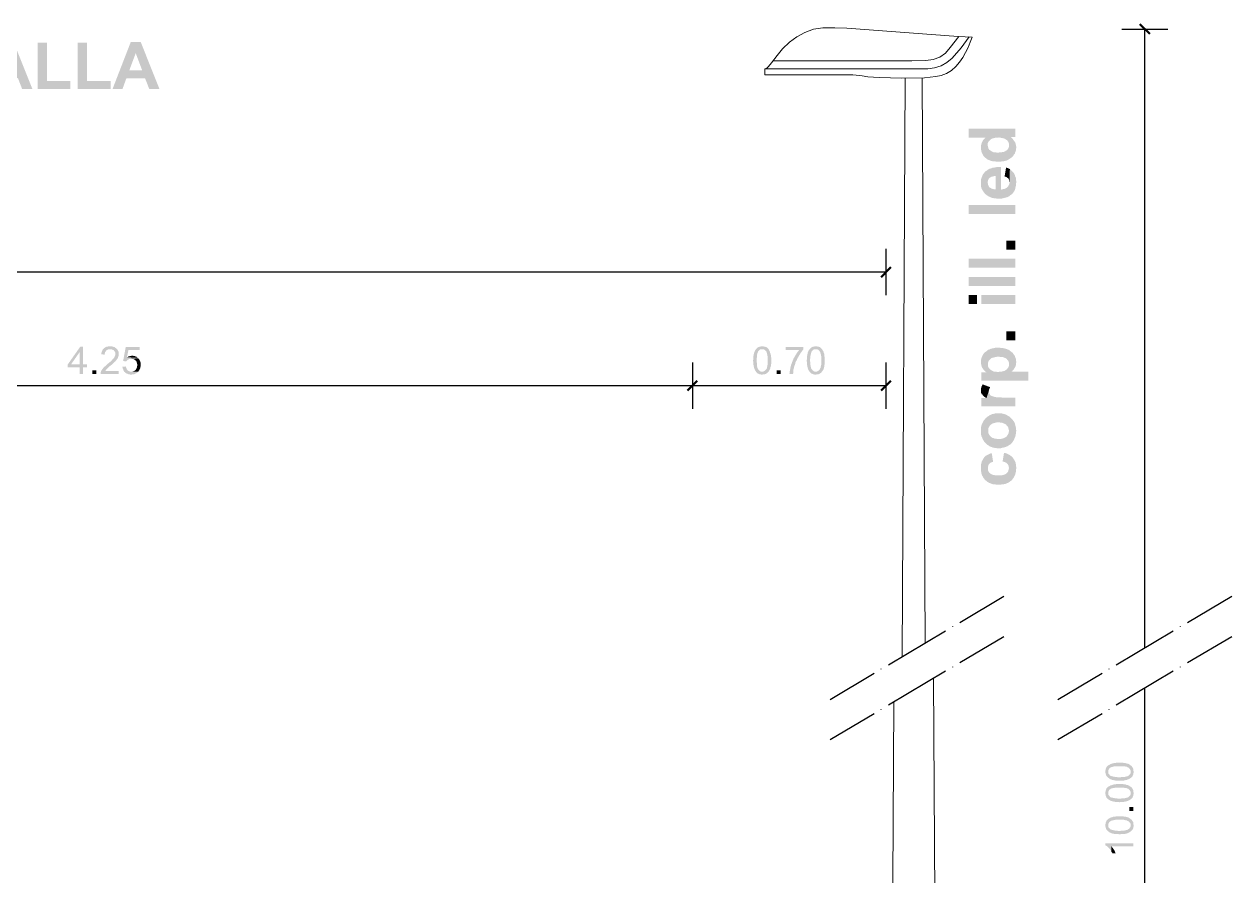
# Model space of a CAD drawing. Header units: millimetres. Extents: x 0.3 to 47.5, y 0.1 to 28.
# Drawn here: x 31.658 to 35.095, y 11.726 to 14.15 of the extents above; entities that cross this region are included whole.
import ezdxf

# ---------------------------------------------------------------- set-up
doc = ezdxf.new("R2010")
doc.units = ezdxf.units.MM
doc.layers.add('PDF _Geometria', color=7, linetype='Continuous')
doc.layers.add('PDF _Riempimenti solidi', color=7, linetype='Continuous')

msp = doc.modelspace()

# ---------------------------------------------------------------- hatches: boundary and pattern name
at = {"layer": 'PDF _Riempimenti solidi', "transparency": 33554559}
for points in [[(31.6283, 14.0991), (31.6142, 14.0674), (31.6325, 14.0182), (31.5958, 14.0182), (31.6408, 13.9957), (31.6525, 13.9657), (31.6817, 13.9657)], [(31.7233, 14.0974), (31.6967, 14.0974), (31.6967, 13.9657), (31.79, 13.9657), (31.79, 13.9882), (31.7233, 13.9882)], [(31.8375, 14.0974), (31.8108, 14.0974), (31.8108, 13.9657), (31.9042, 13.9657), (31.9042, 13.9882), (31.8375, 13.9882)], [(31.99, 14.0991), (31.9617, 14.0991), (31.91, 13.9657), (31.9383, 13.9657), (31.9492, 13.9957), (32.0025, 13.9957), (31.9575, 14.0182), (31.9758, 14.0674)], [(31.99, 14.0991), (31.9758, 14.0674), (31.9942, 14.0182), (31.9575, 14.0182), (32.0025, 13.9957), (32.0142, 13.9657), (32.0433, 13.9657)], [(34.3458, 13.8524), (34.3458, 13.8266), (34.3942, 13.8266), (34.3958, 13.7682), (34.3983, 13.7657), (34.4, 13.8057), (34.4, 13.8091), (34.4008, 13.8124), (34.4025, 13.8157), (34.405, 13.8182), (34.4075, 13.8207), (34.4092, 13.8224), (34.4125, 13.8241), (34.415, 13.8249), (34.4183, 13.8257), (34.4225, 13.8266), (34.4267, 13.8266), (34.4317, 13.8274), (34.4333, 13.8274), (34.4417, 13.8257), (34.4483, 13.8241), (34.4508, 13.8224), (34.4533, 13.8207), (34.4558, 13.8191), (34.4583, 13.8157), (34.46, 13.8124), (34.4608, 13.8091), (34.4608, 13.8057), (34.4625, 13.7666), (34.465, 13.8291), (34.4792, 13.8291), (34.4792, 13.8524)], [(34.3808, 13.7991), (34.3808, 13.7949), (34.3817, 13.7916), (34.3825, 13.7874), (34.3833, 13.7841), (34.385, 13.7816), (34.3867, 13.7782), (34.3883, 13.7749), (34.3908, 13.7724), (34.3933, 13.7699), (34.3958, 13.7682), (34.3942, 13.8266), (34.3917, 13.8249), (34.3892, 13.8216), (34.3867, 13.8191), (34.385, 13.8157), (34.3833, 13.8124), (34.3808, 13.8024)], [(34.4625, 13.7666), (34.465, 13.7682), (34.4675, 13.7699), (34.4683, 13.7699), (34.4708, 13.7732), (34.4733, 13.7757), (34.475, 13.7791), (34.4775, 13.7816), (34.4783, 13.7849), (34.48, 13.7882), (34.4808, 13.7916), (34.4808, 13.7949), (34.4817, 13.7982), (34.4817, 13.8007), (34.4808, 13.8041), (34.48, 13.8082), (34.4792, 13.8116), (34.4775, 13.8149), (34.475, 13.8182), (34.4733, 13.8207), (34.4708, 13.8241), (34.4683, 13.8266), (34.465, 13.8291)], [(34.3983, 13.7657), (34.4008, 13.7641), (34.4042, 13.7632), (34.4075, 13.7616), (34.4108, 13.7607), (34.4142, 13.7599), (34.4183, 13.7591), (34.4225, 13.7591), (34.4267, 13.7582), (34.435, 13.7582), (34.4392, 13.7591), (34.4433, 13.7591), (34.4467, 13.7599), (34.45, 13.7607), (34.4533, 13.7616), (34.4567, 13.7632), (34.46, 13.7649), (34.4625, 13.7666), (34.4608, 13.8057), (34.4608, 13.8024), (34.46, 13.7991), (34.4592, 13.7966), (34.4567, 13.7932), (34.4542, 13.7907), (34.4508, 13.7891), (34.4508, 13.7882), (34.4483, 13.7874), (34.445, 13.7857), (34.4417, 13.7857), (34.4375, 13.7849), (34.4333, 13.7849), (34.4292, 13.7841), (34.4275, 13.7841), (34.4233, 13.7849), (34.4192, 13.7849), (34.4158, 13.7857), (34.4125, 13.7874), (34.405, 13.7924), (34.4025, 13.7957), (34.4017, 13.7991), (34.4008, 13.8024), (34.4, 13.8057)], [(34.3808, 13.6974), (34.3808, 13.6907), (34.3817, 13.6866), (34.3825, 13.6832), (34.3842, 13.6799), (34.385, 13.6774), (34.3875, 13.6741), (34.3892, 13.6716), (34.3917, 13.6682), (34.3942, 13.6657), (34.395, 13.6657), (34.3975, 13.6632), (34.4, 13.6616), (34.4, 13.6991), (34.4008, 13.7032), (34.4017, 13.7066), (34.4033, 13.7099), (34.4058, 13.7124), (34.4083, 13.7141), (34.4117, 13.7157), (34.415, 13.7166), (34.4183, 13.7174), (34.4225, 13.7182), (34.4225, 13.6799), (34.4233, 13.6541), (34.4275, 13.6532), (34.4383, 13.6532), (34.4425, 13.6541), (34.4458, 13.6549), (34.4492, 13.6557), (34.4525, 13.6566), (34.4558, 13.6574), (34.4592, 13.6591), (34.4625, 13.6607), (34.465, 13.6632), (34.4675, 13.6649), (34.47, 13.6666), (34.4717, 13.6691), (34.4742, 13.6724), (34.4758, 13.6749), (34.4775, 13.6782), (34.4783, 13.6807), (34.4792, 13.6849), (34.48, 13.6882), (34.4808, 13.6916), (34.4808, 13.6957), (34.4817, 13.6999), (34.4817, 13.7024), (34.4808, 13.7066), (34.4808, 13.7107), (34.48, 13.7141), (34.4783, 13.7174), (34.4775, 13.7207), (34.4758, 13.7241), (34.4742, 13.7266), (34.4733, 13.7274), (34.4708, 13.7299), (34.4683, 13.7324), (34.4658, 13.7349), (34.4633, 13.7374), (34.4625, 13.6999), (34.4625, 13.6982), (34.4617, 13.6949), (34.46, 13.6916), (34.4583, 13.6882), (34.4558, 13.6857), (34.455, 13.6849), (34.45, 13.6816), (34.4458, 13.6807), (34.4425, 13.6799), (34.4383, 13.6791), (34.4383, 13.7432), (34.4267, 13.7432), (34.4225, 13.7424), (34.4183, 13.7416), (34.415, 13.7416), (34.4117, 13.7399), (34.4083, 13.7391), (34.405, 13.7382), (34.4025, 13.7366), (34.3975, 13.7332), (34.395, 13.7316), (34.3933, 13.7299), (34.3908, 13.7274), (34.3892, 13.7249), (34.3867, 13.7224), (34.385, 13.7191), (34.3842, 13.7157), (34.3825, 13.7124), (34.3817, 13.7091), (34.3808, 13.7049), (34.3808, 13.7016)], [(34.4483, 13.7166), (34.45, 13.7157), (34.4542, 13.7149), (34.4567, 13.7124), (34.4592, 13.7107), (34.4608, 13.7074), (34.4617, 13.7041), (34.4625, 13.6999), (34.4633, 13.7374), (34.4567, 13.7407), (34.4525, 13.7416)], [(34.4, 13.6616), (34.4025, 13.6599), (34.4092, 13.6566), (34.4125, 13.6557), (34.4158, 13.6549), (34.42, 13.6541), (34.4233, 13.6541), (34.4225, 13.6799), (34.4192, 13.6799), (34.415, 13.6807), (34.4117, 13.6816), (34.4092, 13.6832), (34.4058, 13.6849), (34.405, 13.6857), (34.4033, 13.6891), (34.4017, 13.6916), (34.4008, 13.6957), (34.4, 13.6991)], [(31.8258, 13.2324), (31.8183, 13.2324), (31.7825, 13.1816), (31.7825, 13.1732), (31.8167, 13.1732), (31.8167, 13.1541), (31.8258, 13.1541), (31.8258, 13.1732), (31.8367, 13.1732), (31.8367, 13.1816), (31.7917, 13.1816), (31.8167, 13.2174)], [(31.8258, 13.2324), (31.8167, 13.2174), (31.8167, 13.1816), (31.7917, 13.1816), (31.8258, 13.1816)], [(31.9033, 13.2332), (31.8983, 13.2332), (31.8967, 13.2324), (31.8942, 13.2324), (31.8925, 13.2316), (31.89, 13.2307), (31.8883, 13.2299), (31.8867, 13.2282), (31.885, 13.2274), (31.8842, 13.2257), (31.8825, 13.2249), (31.8808, 13.2216), (31.88, 13.2191), (31.8792, 13.2174), (31.8783, 13.2149), (31.8783, 13.2124), (31.8775, 13.2107), (31.8875, 13.2091), (31.8875, 13.2116), (31.8883, 13.2141), (31.8883, 13.2157), (31.8892, 13.2174), (31.8908, 13.2191), (31.8917, 13.2207), (31.8925, 13.2216), (31.895, 13.2232), (31.8983, 13.2249), (31.9225, 13.2249), (31.9192, 13.2282), (31.9175, 13.2291), (31.9158, 13.2307), (31.9142, 13.2316), (31.9125, 13.2316), (31.91, 13.2324), (31.9083, 13.2332), (31.9058, 13.2332)], [(31.9867, 13.2316), (31.9475, 13.2316), (31.94, 13.1916), (31.9483, 13.1899), (31.95, 13.1916), (31.9508, 13.1932), (31.9525, 13.1941), (31.955, 13.1957), (31.9567, 13.1966), (31.9583, 13.1974), (31.9633, 13.1974), (31.9833, 13.1991), (31.9817, 13.2007), (31.9508, 13.2016), (31.955, 13.2224), (31.9867, 13.2224)], [(33.7583, 13.2332), (33.7558, 13.2332), (33.7542, 13.2324), (33.7517, 13.2324), (33.75, 13.2316), (33.7475, 13.2307), (33.7458, 13.2299), (33.7442, 13.2282), (33.7425, 13.2266), (33.7408, 13.2249), (33.7617, 13.2249), (33.7633, 13.2241), (33.765, 13.2232), (33.7667, 13.2224), (33.7683, 13.2207), (33.77, 13.2191), (33.77, 13.2182), (33.7708, 13.2174), (33.7717, 13.2157), (33.7717, 13.2141), (33.7725, 13.2124), (33.7725, 13.2107), (33.7733, 13.2091), (33.7733, 13.2066), (33.7742, 13.2041), (33.7742, 13.1807), (33.7733, 13.1791), (33.7733, 13.1766), (33.7725, 13.1749), (33.7725, 13.1724), (33.7717, 13.1707), (33.7708, 13.1699), (33.7708, 13.1682), (33.77, 13.1674), (33.7692, 13.1666), (33.7675, 13.1649), (33.7658, 13.1632), (33.7642, 13.1624), (33.7625, 13.1616), (33.7608, 13.1607), (33.7583, 13.1607), (33.7417, 13.1599), (33.7433, 13.1582), (33.7442, 13.1574), (33.7458, 13.1557), (33.7483, 13.1549), (33.7517, 13.1532), (33.7542, 13.1532), (33.7558, 13.1524), (33.7592, 13.1524), (33.7608, 13.1532), (33.7658, 13.1532), (33.7675, 13.1541), (33.7692, 13.1549), (33.7717, 13.1566), (33.7725, 13.1574), (33.7733, 13.1574), (33.775, 13.1591), (33.7758, 13.1607), (33.7775, 13.1624), (33.7783, 13.1641), (33.78, 13.1666), (33.7808, 13.1682), (33.7817, 13.1707), (33.7817, 13.1724), (33.7825, 13.1749), (33.7833, 13.1766), (33.7833, 13.1807), (33.7842, 13.1832), (33.7842, 13.2016), (33.7833, 13.2041), (33.7833, 13.2082), (33.7825, 13.2099), (33.7825, 13.2116), (33.7817, 13.2132), (33.7808, 13.2157), (33.7808, 13.2174), (33.7792, 13.2199), (33.7767, 13.2249), (33.7733, 13.2282), (33.7717, 13.2299), (33.77, 13.2307), (33.7692, 13.2307), (33.7675, 13.2316), (33.765, 13.2324), (33.7633, 13.2324), (33.7608, 13.2332)], [(33.8758, 13.2316), (33.825, 13.2316), (33.825, 13.2224), (33.8642, 13.2224), (33.8633, 13.2224), (33.8625, 13.2207), (33.8608, 13.2191), (33.8592, 13.2174), (33.8583, 13.2157), (33.8567, 13.2141), (33.8558, 13.2116), (33.855, 13.2099), (33.8533, 13.2082), (33.8525, 13.2057), (33.8508, 13.2041), (33.85, 13.2016), (33.8492, 13.2007), (33.8475, 13.1974), (33.8467, 13.1949), (33.8458, 13.1932), (33.845, 13.1907), (33.8442, 13.1891), (33.8433, 13.1866), (33.8425, 13.1849), (33.8417, 13.1824), (33.8408, 13.1807), (33.8408, 13.1782), (33.84, 13.1766), (33.84, 13.1757), (33.8392, 13.1732), (33.8383, 13.1707), (33.8383, 13.1682), (33.8375, 13.1657), (33.8375, 13.1641), (33.8367, 13.1616), (33.8367, 13.1557), (33.8358, 13.1541), (33.8458, 13.1541), (33.8467, 13.1566), (33.8467, 13.1607), (33.8475, 13.1632), (33.8475, 13.1674), (33.8483, 13.1699), (33.8492, 13.1716), (33.8492, 13.1741), (33.85, 13.1757), (33.85, 13.1766), (33.8508, 13.1791), (33.8517, 13.1807), (33.8525, 13.1832), (33.8525, 13.1849), (33.8533, 13.1874), (33.855, 13.1907), (33.8567, 13.1932), (33.8575, 13.1949), (33.8583, 13.1974), (33.8592, 13.1991), (33.86, 13.2007), (33.8617, 13.2032), (33.8633, 13.2066), (33.865, 13.2091), (33.8658, 13.2107), (33.8675, 13.2132), (33.8683, 13.2149), (33.87, 13.2166), (33.8708, 13.2182), (33.8725, 13.2199), (33.8733, 13.2216), (33.875, 13.2232), (33.8758, 13.2241)], [(33.9108, 13.2332), (33.9083, 13.2332), (33.9067, 13.2324), (33.9042, 13.2324), (33.9025, 13.2316), (33.9, 13.2307), (33.8983, 13.2299), (33.895, 13.2266), (33.8933, 13.2249), (33.9142, 13.2249), (33.9158, 13.2241), (33.9192, 13.2224), (33.9208, 13.2207), (33.9225, 13.2191), (33.9225, 13.2182), (33.9233, 13.2174), (33.9242, 13.2157), (33.9242, 13.2141), (33.925, 13.2124), (33.925, 13.2107), (33.9258, 13.2091), (33.9258, 13.2066), (33.9267, 13.2041), (33.9267, 13.1807), (33.9258, 13.1791), (33.9258, 13.1766), (33.925, 13.1749), (33.925, 13.1724), (33.9242, 13.1707), (33.9233, 13.1699), (33.9233, 13.1682), (33.9225, 13.1674), (33.9217, 13.1666), (33.92, 13.1649), (33.9183, 13.1632), (33.9167, 13.1624), (33.915, 13.1616), (33.9133, 13.1607), (33.9108, 13.1607), (33.8942, 13.1599), (33.8958, 13.1582), (33.8967, 13.1574), (33.8983, 13.1557), (33.9008, 13.1549), (33.9042, 13.1532), (33.9067, 13.1532), (33.9083, 13.1524), (33.9117, 13.1524), (33.9133, 13.1532), (33.9183, 13.1532), (33.92, 13.1541), (33.9217, 13.1549), (33.9242, 13.1566), (33.925, 13.1574), (33.9258, 13.1574), (33.9275, 13.1591), (33.9283, 13.1607), (33.93, 13.1624), (33.9308, 13.1641), (33.9325, 13.1666), (33.9333, 13.1682), (33.9342, 13.1707), (33.9342, 13.1724), (33.935, 13.1749), (33.9358, 13.1766), (33.9358, 13.1807), (33.9367, 13.1832), (33.9367, 13.2016), (33.9358, 13.2041), (33.9358, 13.2082), (33.935, 13.2099), (33.935, 13.2116), (33.9342, 13.2132), (33.9333, 13.2157), (33.9333, 13.2174), (33.9317, 13.2199), (33.93, 13.2232), (33.9292, 13.2249), (33.9275, 13.2266), (33.9258, 13.2282), (33.9242, 13.2299), (33.9225, 13.2307), (33.9217, 13.2307), (33.92, 13.2316), (33.9175, 13.2324), (33.9158, 13.2324), (33.9133, 13.2332)], [(31.9225, 13.2249), (31.9033, 13.2249), (31.9067, 13.2249), (31.9083, 13.2241), (31.91, 13.2232), (31.9125, 13.2224), (31.9133, 13.2216), (31.9142, 13.2207), (31.915, 13.2191), (31.9167, 13.2174), (31.9175, 13.2157), (31.9175, 13.2082), (31.9167, 13.2057), (31.9158, 13.2041), (31.915, 13.2016), (31.9133, 13.1999), (31.9125, 13.1991), (31.9117, 13.1974), (31.91, 13.1966), (31.9092, 13.1949), (31.9075, 13.1932), (31.9058, 13.1916), (31.9042, 13.1899), (31.9025, 13.1882), (31.9, 13.1866), (31.8983, 13.1849), (31.8958, 13.1832), (31.8942, 13.1816), (31.8925, 13.1799), (31.8908, 13.1782), (31.8892, 13.1766), (31.8875, 13.1757), (31.8842, 13.1724), (31.8833, 13.1716), (31.8825, 13.1699), (31.8808, 13.1682), (31.88, 13.1666), (31.8783, 13.1649), (31.8775, 13.1624), (31.8767, 13.1607), (31.8758, 13.1582), (31.8758, 13.1541), (31.9275, 13.1541), (31.9275, 13.1632), (31.8892, 13.1632), (31.8908, 13.1649), (31.8917, 13.1666), (31.8942, 13.1691), (31.895, 13.1699), (31.8967, 13.1716), (31.8983, 13.1732), (31.9017, 13.1766), (31.9042, 13.1782), (31.905, 13.1791), (31.9075, 13.1807), (31.9092, 13.1824), (31.9108, 13.1841), (31.9125, 13.1857), (31.9142, 13.1874), (31.9158, 13.1891), (31.9175, 13.1899), (31.9183, 13.1916), (31.9192, 13.1924), (31.92, 13.1932), (31.9217, 13.1949), (31.9225, 13.1966), (31.9242, 13.1982), (31.925, 13.1999), (31.9258, 13.2016), (31.9258, 13.2024), (31.9267, 13.2049), (31.9275, 13.2066), (31.9275, 13.2157), (31.9267, 13.2182), (31.9258, 13.2199), (31.9242, 13.2232)], [(31.9658, 13.2066), (31.965, 13.2066), (31.9625, 13.2057), (31.9608, 13.2057), (31.9583, 13.2049), (31.9567, 13.2049), (31.955, 13.2041), (31.9525, 13.2024), (31.9508, 13.2016), (31.9817, 13.2007), (31.98, 13.2016), (31.9783, 13.2032), (31.9758, 13.2041), (31.9742, 13.2049), (31.9725, 13.2057), (31.97, 13.2057), (31.9675, 13.2066)], [(31.9833, 13.1991), (31.9633, 13.1974), (31.9683, 13.1974), (31.9717, 13.1957), (31.9733, 13.1941), (31.975, 13.1932), (31.9758, 13.1924), (31.9775, 13.1907), (31.9783, 13.1882), (31.9792, 13.1866), (31.9792, 13.1849), (31.98, 13.1824), (31.98, 13.1774), (31.9792, 13.1749), (31.9792, 13.1732), (31.9783, 13.1707), (31.9775, 13.1691), (31.9767, 13.1674), (31.975, 13.1657), (31.9733, 13.1641), (31.9717, 13.1632), (31.9692, 13.1616), (31.9675, 13.1616), (31.965, 13.1607), (31.9633, 13.1607), (31.9825, 13.1607), (31.9842, 13.1624), (31.985, 13.1641), (31.9867, 13.1666), (31.9883, 13.1699), (31.9892, 13.1724), (31.9892, 13.1741), (31.99, 13.1766), (31.99, 13.1866), (31.9892, 13.1882), (31.9883, 13.1907), (31.9875, 13.1924), (31.9858, 13.1957), (31.9842, 13.1974)], [(33.7408, 13.2249), (33.74, 13.2232), (33.7383, 13.2216), (33.7375, 13.2199), (33.7367, 13.2174), (33.7358, 13.2157), (33.7358, 13.2149), (33.735, 13.2132), (33.735, 13.2116), (33.7342, 13.2091), (33.7342, 13.2074), (33.7333, 13.2049), (33.7333, 13.1957), (33.7325, 13.1932), (33.7325, 13.1916), (33.7333, 13.1891), (33.7333, 13.1807), (33.7342, 13.1791), (33.7342, 13.1766), (33.735, 13.1741), (33.735, 13.1724), (33.7358, 13.1707), (33.7367, 13.1682), (33.7383, 13.1649), (33.7392, 13.1632), (33.74, 13.1624), (33.7408, 13.1607), (33.7417, 13.1599), (33.7583, 13.1607), (33.7558, 13.1607), (33.7525, 13.1624), (33.7508, 13.1641), (33.7492, 13.1649), (33.7475, 13.1674), (33.7467, 13.1682), (33.7458, 13.1699), (33.745, 13.1716), (33.745, 13.1732), (33.7442, 13.1749), (33.7442, 13.1766), (33.7433, 13.1791), (33.7433, 13.1866), (33.7425, 13.1899), (33.7425, 13.1974), (33.7433, 13.2007), (33.7433, 13.2057), (33.7442, 13.2074), (33.7442, 13.2099), (33.745, 13.2116), (33.745, 13.2141), (33.7458, 13.2157), (33.7467, 13.2166), (33.7467, 13.2182), (33.7475, 13.2199), (33.7492, 13.2207), (33.7508, 13.2224), (33.7525, 13.2241), (33.7542, 13.2241), (33.7567, 13.2249), (33.7583, 13.2249)], [(33.8933, 13.2249), (33.8925, 13.2232), (33.8908, 13.2216), (33.89, 13.2199), (33.8892, 13.2174), (33.8883, 13.2157), (33.8883, 13.2149), (33.8875, 13.2132), (33.8875, 13.2116), (33.8867, 13.2091), (33.8867, 13.2074), (33.8858, 13.2049), (33.8858, 13.1957), (33.885, 13.1932), (33.885, 13.1916), (33.8858, 13.1891), (33.8858, 13.1807), (33.8867, 13.1791), (33.8867, 13.1766), (33.8875, 13.1741), (33.8875, 13.1724), (33.8883, 13.1707), (33.8892, 13.1682), (33.8908, 13.1649), (33.8917, 13.1632), (33.8925, 13.1624), (33.8933, 13.1607), (33.8942, 13.1599), (33.9108, 13.1607), (33.9083, 13.1607), (33.9067, 13.1616), (33.905, 13.1624), (33.9033, 13.1641), (33.9017, 13.1649), (33.9, 13.1674), (33.8992, 13.1682), (33.8983, 13.1699), (33.8975, 13.1716), (33.8975, 13.1732), (33.8967, 13.1749), (33.8967, 13.1766), (33.8958, 13.1791), (33.8958, 13.1866), (33.895, 13.1899), (33.895, 13.1974), (33.8958, 13.2007), (33.8958, 13.2057), (33.8967, 13.2074), (33.8967, 13.2099), (33.8975, 13.2116), (33.8975, 13.2141), (33.8983, 13.2157), (33.8992, 13.2166), (33.8992, 13.2182), (33.9, 13.2199), (33.9017, 13.2207), (33.9033, 13.2224), (33.905, 13.2241), (33.9067, 13.2241), (33.9092, 13.2249), (33.9108, 13.2249)], [(34.3808, 13.1891), (34.3808, 13.1849), (34.3833, 13.1749), (34.385, 13.1716), (34.3867, 13.1691), (34.3892, 13.1657), (34.3917, 13.1632), (34.3942, 13.1607), (34.3967, 13.1591), (34.3992, 13.2216), (34.3967, 13.2191), (34.3942, 13.2174), (34.3908, 13.2149), (34.3883, 13.2116), (34.3867, 13.2091), (34.385, 13.2057), (34.3833, 13.2024), (34.3808, 13.1924)], [(34.3825, 13.1591), (34.3825, 13.1349), (34.5158, 13.1349), (34.5158, 13.1607), (34.4675, 13.1607), (34.465, 13.2191), (34.4625, 13.2216), (34.4608, 13.1824), (34.4608, 13.1782), (34.46, 13.1757), (34.4583, 13.1724), (34.4558, 13.1691), (34.4533, 13.1666), (34.4508, 13.1649), (34.4483, 13.1632), (34.4383, 13.1607), (34.4342, 13.1607), (34.4292, 13.1599), (34.4283, 13.1599), (34.4242, 13.1607), (34.42, 13.1607), (34.4167, 13.1616), (34.4133, 13.1632), (34.4083, 13.1666), (34.4058, 13.1691), (34.4033, 13.1716), (34.4017, 13.1749), (34.4008, 13.1782), (34.4008, 13.1816), (34.3992, 13.2216), (34.3967, 13.1591)], [(34.3992, 13.2216), (34.4008, 13.1816), (34.4008, 13.1849), (34.4017, 13.1882), (34.4033, 13.1916), (34.405, 13.1941), (34.4083, 13.1974), (34.4092, 13.1982), (34.4117, 13.1999), (34.415, 13.2007), (34.4217, 13.2024), (34.4258, 13.2032), (34.4342, 13.2032), (34.4383, 13.2024), (34.4425, 13.2024), (34.4458, 13.2016), (34.4492, 13.1999), (34.4517, 13.1991), (34.4542, 13.1974), (34.4558, 13.1949), (34.4583, 13.1924), (34.46, 13.1891), (34.4608, 13.1857), (34.4608, 13.1824), (34.4625, 13.2216), (34.46, 13.2232), (34.4567, 13.2241), (34.4533, 13.2257), (34.4467, 13.2274), (34.4425, 13.2282), (34.4392, 13.2282), (34.435, 13.2291), (34.4225, 13.2291), (34.4192, 13.2282), (34.415, 13.2274), (34.4083, 13.2257), (34.405, 13.2241), (34.4017, 13.2232)], [(34.465, 13.2191), (34.4675, 13.1607), (34.47, 13.1624), (34.4725, 13.1657), (34.475, 13.1682), (34.4767, 13.1716), (34.4783, 13.1741), (34.48, 13.1774), (34.4808, 13.1807), (34.4808, 13.1849), (34.4817, 13.1882), (34.4817, 13.1891), (34.4808, 13.1924), (34.4808, 13.1957), (34.48, 13.1991), (34.4783, 13.2024), (34.4775, 13.2057), (34.475, 13.2091), (34.4733, 13.2116), (34.4708, 13.2149), (34.4675, 13.2174)], [(31.9483, 13.1757), (31.9375, 13.1749), (31.9383, 13.1732), (31.9383, 13.1716), (31.9392, 13.1691), (31.94, 13.1674), (31.9408, 13.1649), (31.9425, 13.1616), (31.9442, 13.1599), (31.9458, 13.1591), (31.9467, 13.1574), (31.9483, 13.1566), (31.95, 13.1557), (31.9525, 13.1549), (31.9542, 13.1541), (31.9567, 13.1532), (31.9583, 13.1532), (31.9608, 13.1524), (31.9633, 13.1524), (31.9658, 13.1532), (31.97, 13.1532), (31.9725, 13.1541), (31.9742, 13.1549), (31.9758, 13.1557), (31.9775, 13.1566), (31.9792, 13.1574), (31.9808, 13.1591), (31.9825, 13.1607), (31.9608, 13.1607), (31.9592, 13.1616), (31.9567, 13.1624), (31.955, 13.1632), (31.9533, 13.1641), (31.9525, 13.1657), (31.9508, 13.1674), (31.95, 13.1691), (31.9492, 13.1707), (31.9483, 13.1732)], [(34.3808, 13.1074), (34.3808, 13.1032), (34.3817, 13.0999), (34.3833, 13.0966), (34.385, 13.0957), (34.3867, 13.0932), (34.3892, 13.0907), (34.3925, 13.0882), (34.3967, 13.0857), (34.4033, 13.1049), (34.4033, 13.1066), (34.4042, 13.1099), (34.4058, 13.1132), (34.4075, 13.1166), (34.3858, 13.1249), (34.3842, 13.1216), (34.3825, 13.1182), (34.3817, 13.1149), (34.3808, 13.1116)], [(34.3825, 13.0857), (34.3825, 13.0624), (34.4792, 13.0624), (34.4792, 13.0874), (34.44, 13.0874), (34.4358, 13.0882), (34.4242, 13.0882), (34.4217, 13.0891), (34.4192, 13.0891), (34.4175, 13.0899), (34.415, 13.0907), (34.4117, 13.0916), (34.4083, 13.0932), (34.4067, 13.0957), (34.405, 13.0974), (34.4042, 13.1007), (34.4033, 13.1049), (34.3967, 13.0857)], [(34.3808, 12.9924), (34.3808, 12.9841), (34.3817, 12.9807), (34.3825, 12.9774), (34.3842, 12.9741), (34.385, 12.9707), (34.3867, 12.9674), (34.3892, 12.9641), (34.3908, 12.9607), (34.3958, 12.9557), (34.3983, 12.9532), (34.4017, 12.9516), (34.405, 12.9491), (34.4083, 12.9474), (34.4117, 12.9466), (34.415, 12.9449), (34.4192, 12.9441), (34.4225, 12.9441), (34.4258, 12.9432), (34.4375, 12.9432), (34.4408, 12.9441), (34.445, 12.9449), (34.4483, 12.9457), (34.4517, 12.9466), (34.455, 12.9482), (34.4575, 12.9491), (34.4583, 12.9499), (34.4608, 12.9516), (34.4608, 12.9932), (34.4608, 12.9916), (34.4592, 12.9849), (34.4575, 12.9816), (34.4558, 12.9791), (34.4533, 12.9757), (34.4517, 12.9749), (34.4492, 12.9732), (34.4458, 12.9716), (34.4425, 12.9707), (34.4392, 12.9699), (34.435, 12.9691), (34.4292, 12.9691), (34.425, 12.9699), (34.4208, 12.9699), (34.4175, 12.9716), (34.4142, 12.9724), (34.4117, 12.9741), (34.4092, 12.9757), (34.4083, 12.9766), (34.4058, 12.9799), (34.4042, 12.9824), (34.4025, 12.9857), (34.4017, 12.9891), (34.4017, 12.9932), (34.4, 13.0332), (34.3975, 13.0307), (34.395, 13.0291), (34.3925, 13.0257), (34.39, 13.0232), (34.3883, 13.0207), (34.3867, 13.0174), (34.385, 13.0141), (34.3833, 13.0107), (34.3808, 13.0007), (34.3808, 12.9966)], [(34.4, 13.0332), (34.4017, 12.9932), (34.4017, 12.9974), (34.4025, 13.0007), (34.4042, 13.0041), (34.4067, 13.0074), (34.4092, 13.0099), (34.41, 13.0107), (34.4125, 13.0124), (34.4158, 13.0141), (34.4192, 13.0149), (34.4225, 13.0157), (34.4267, 13.0166), (34.4333, 13.0166), (34.4375, 13.0157), (34.4408, 13.0157), (34.4442, 13.0141), (34.4475, 13.0132), (34.4508, 13.0116), (34.4533, 13.0099), (34.4533, 13.0091), (34.4558, 13.0066), (34.4583, 13.0032), (34.4608, 12.9932), (34.4608, 12.9516), (34.4642, 12.9532), (34.4667, 12.9557), (34.4692, 12.9582), (34.4717, 12.9616), (34.4733, 12.9641), (34.475, 12.9674), (34.4758, 12.9682), (34.4767, 12.9716), (34.4783, 12.9749), (34.4792, 12.9782), (34.48, 12.9824), (34.4808, 12.9857), (34.4808, 12.9891), (34.4817, 12.9932), (34.4808, 12.9966), (34.4808, 12.9999), (34.48, 13.0041), (34.4783, 13.0107), (34.4775, 13.0141), (34.4758, 13.0174), (34.4742, 13.0199), (34.4717, 13.0232), (34.4692, 13.0257), (34.4667, 13.0282), (34.4642, 13.0307), (34.4617, 13.0332), (34.4583, 13.0349), (34.4558, 13.0366), (34.4492, 13.0399), (34.4458, 13.0407), (34.4417, 13.0416), (34.4383, 13.0424), (34.4233, 13.0424), (34.42, 13.0416), (34.4158, 13.0407), (34.4125, 13.0399), (34.4092, 13.0382), (34.4058, 13.0374), (34.4033, 13.0349)], [(34.3808, 12.8857), (34.3808, 12.8799), (34.3817, 12.8766), (34.3817, 12.8724), (34.3833, 12.8691), (34.3842, 12.8657), (34.3858, 12.8632), (34.3875, 12.8599), (34.3892, 12.8574), (34.3917, 12.8541), (34.3942, 12.8516), (34.3967, 12.8499), (34.3992, 12.8474), (34.4008, 12.8866), (34.4008, 12.8882), (34.4017, 12.8916), (34.4025, 12.8949), (34.4042, 12.8982), (34.4058, 12.8991), (34.4083, 12.9016), (34.4117, 12.9032), (34.4158, 12.9041), (34.4117, 12.9291), (34.4083, 12.9282), (34.405, 12.9266), (34.4017, 12.9249), (34.3983, 12.9232), (34.395, 12.9216), (34.3925, 12.9191), (34.39, 12.9166), (34.3883, 12.9141), (34.3867, 12.9107), (34.385, 12.9082), (34.3833, 12.9049), (34.3817, 12.8982), (34.3808, 12.8941), (34.3808, 12.8899)], [(34.3992, 12.8474), (34.4025, 12.8457), (34.405, 12.8441), (34.4083, 12.8432), (34.4117, 12.8416), (34.415, 12.8407), (34.4192, 12.8399), (34.4225, 12.8399), (34.4267, 12.8391), (34.4358, 12.8391), (34.4392, 12.8399), (34.4433, 12.8399), (34.4467, 12.8407), (34.4508, 12.8416), (34.4542, 12.8432), (34.4567, 12.8441), (34.46, 12.8457), (34.4625, 12.8474), (34.4658, 12.8499), (34.4683, 12.8516), (34.4692, 12.8524), (34.4708, 12.8549), (34.4733, 12.8582), (34.475, 12.8607), (34.4767, 12.8641), (34.4783, 12.8674), (34.4808, 12.8774), (34.4808, 12.8816), (34.4817, 12.8857), (34.4817, 12.8882), (34.4808, 12.8924), (34.4808, 12.8966), (34.4792, 12.9032), (34.4775, 12.9066), (34.4758, 12.9099), (34.4742, 12.9124), (34.4725, 12.9149), (34.4717, 12.9166), (34.4692, 12.9191), (34.4667, 12.9207), (34.4642, 12.9232), (34.4608, 12.9249), (34.4608, 12.8866), (34.4592, 12.8799), (34.4583, 12.8766), (34.4533, 12.8716), (34.4517, 12.8699), (34.4483, 12.8682), (34.4458, 12.8674), (34.4425, 12.8666), (34.4383, 12.8657), (34.4233, 12.8657), (34.4192, 12.8666), (34.415, 12.8674), (34.4125, 12.8682), (34.4092, 12.8699), (34.4075, 12.8716), (34.405, 12.8732), (34.4033, 12.8757), (34.4017, 12.8791), (34.4008, 12.8824), (34.4008, 12.8866)], [(34.4425, 12.9049), (34.4442, 12.9049), (34.4475, 12.9041), (34.4517, 12.9024), (34.4542, 12.9007), (34.4567, 12.8982), (34.4575, 12.8974), (34.4592, 12.8941), (34.46, 12.8907), (34.4608, 12.8866), (34.4608, 12.9249), (34.4575, 12.9266), (34.4542, 12.9282), (34.4508, 12.9291), (34.4467, 12.9299)], [(34.735, 12.0224), (34.735, 12.0199), (34.7358, 12.0182), (34.7358, 12.0157), (34.7367, 12.0141), (34.7375, 12.0116), (34.7383, 12.0099), (34.74, 12.0082), (34.7417, 12.0066), (34.7433, 12.0049), (34.7433, 12.0257), (34.745, 12.0291), (34.7458, 12.0307), (34.7475, 12.0324), (34.7492, 12.0341), (34.75, 12.0341), (34.7508, 12.0349), (34.7525, 12.0357), (34.7542, 12.0357), (34.7558, 12.0366), (34.7575, 12.0366), (34.7592, 12.0374), (34.7617, 12.0374), (34.7642, 12.0382), (34.7875, 12.0382), (34.7892, 12.0374), (34.7917, 12.0374), (34.7933, 12.0366), (34.7958, 12.0366), (34.7975, 12.0357), (34.7983, 12.0349), (34.8, 12.0349), (34.8008, 12.0341), (34.8017, 12.0332), (34.8033, 12.0316), (34.805, 12.0299), (34.8075, 12.0249), (34.8075, 12.0224), (34.8083, 12.0057), (34.81, 12.0074), (34.8108, 12.0082), (34.8125, 12.0099), (34.8133, 12.0124), (34.8142, 12.0141), (34.815, 12.0157), (34.815, 12.0182), (34.8158, 12.0199), (34.8158, 12.0232), (34.815, 12.0249), (34.815, 12.0299), (34.8133, 12.0332), (34.8117, 12.0357), (34.8108, 12.0366), (34.8108, 12.0374), (34.8092, 12.0391), (34.8075, 12.0399), (34.8058, 12.0416), (34.8042, 12.0424), (34.8017, 12.0441), (34.8, 12.0449), (34.7975, 12.0457), (34.7958, 12.0457), (34.7933, 12.0466), (34.7917, 12.0474), (34.7875, 12.0474), (34.785, 12.0482), (34.7667, 12.0482), (34.7642, 12.0474), (34.76, 12.0474), (34.7583, 12.0466), (34.7567, 12.0466), (34.755, 12.0457), (34.7525, 12.0449), (34.7508, 12.0449), (34.7483, 12.0432), (34.7467, 12.0424), (34.745, 12.0416), (34.7433, 12.0407), (34.7417, 12.0391), (34.74, 12.0374), (34.7383, 12.0357), (34.7375, 12.0341), (34.7375, 12.0332), (34.7367, 12.0316), (34.7358, 12.0291), (34.7358, 12.0274), (34.735, 12.0249)], [(34.7433, 12.0049), (34.745, 12.0041), (34.7467, 12.0024), (34.7483, 12.0016), (34.7508, 12.0007), (34.7525, 11.9999), (34.7533, 11.9999), (34.755, 11.9991), (34.7567, 11.9991), (34.7592, 11.9982), (34.7608, 11.9982), (34.7633, 11.9974), (34.7725, 11.9974), (34.775, 11.9966), (34.7767, 11.9966), (34.7792, 11.9974), (34.7875, 11.9974), (34.7892, 11.9982), (34.7917, 11.9982), (34.7942, 11.9991), (34.7958, 11.9991), (34.7975, 11.9999), (34.8, 12.0007), (34.8017, 12.0016), (34.8033, 12.0024), (34.805, 12.0032), (34.8058, 12.0041), (34.8075, 12.0049), (34.8083, 12.0057), (34.8075, 12.0224), (34.8075, 12.0199), (34.8058, 12.0166), (34.8042, 12.0149), (34.8033, 12.0132), (34.8008, 12.0116), (34.8, 12.0107), (34.7983, 12.0099), (34.7967, 12.0091), (34.795, 12.0091), (34.7933, 12.0082), (34.7917, 12.0082), (34.7892, 12.0074), (34.7817, 12.0074), (34.7783, 12.0066), (34.7708, 12.0066), (34.7675, 12.0074), (34.7625, 12.0074), (34.7608, 12.0082), (34.7583, 12.0082), (34.7567, 12.0091), (34.7542, 12.0091), (34.7525, 12.0099), (34.7517, 12.0107), (34.75, 12.0107), (34.7483, 12.0116), (34.7475, 12.0132), (34.7458, 12.0149), (34.7442, 12.0166), (34.7433, 12.0182), (34.7433, 12.0224)], [(34.735, 11.9616), (34.735, 11.9591), (34.7358, 11.9574), (34.7358, 11.9549), (34.7367, 11.9532), (34.7375, 11.9507), (34.7383, 11.9491), (34.74, 11.9474), (34.7417, 11.9457), (34.7433, 11.9441), (34.7433, 11.9649), (34.745, 11.9682), (34.7458, 11.9699), (34.7475, 11.9716), (34.7492, 11.9732), (34.75, 11.9732), (34.7508, 11.9741), (34.7525, 11.9749), (34.7542, 11.9749), (34.7558, 11.9757), (34.7575, 11.9757), (34.7592, 11.9766), (34.7617, 11.9766), (34.7642, 11.9774), (34.7875, 11.9774), (34.7892, 11.9766), (34.7917, 11.9766), (34.7933, 11.9757), (34.7958, 11.9757), (34.7975, 11.9749), (34.7983, 11.9741), (34.8, 11.9741), (34.8008, 11.9732), (34.8017, 11.9724), (34.8033, 11.9707), (34.805, 11.9691), (34.8075, 11.9641), (34.8075, 11.9616), (34.8083, 11.9449), (34.81, 11.9466), (34.8108, 11.9474), (34.8125, 11.9491), (34.8133, 11.9516), (34.8142, 11.9532), (34.815, 11.9549), (34.815, 11.9574), (34.8158, 11.9591), (34.8158, 11.9624), (34.815, 11.9641), (34.815, 11.9691), (34.8133, 11.9724), (34.8117, 11.9749), (34.8108, 11.9757), (34.8108, 11.9766), (34.8092, 11.9782), (34.8075, 11.9791), (34.8058, 11.9807), (34.8042, 11.9816), (34.8017, 11.9832), (34.8, 11.9841), (34.7975, 11.9849), (34.7958, 11.9849), (34.7933, 11.9857), (34.7917, 11.9866), (34.7875, 11.9866), (34.785, 11.9874), (34.7667, 11.9874), (34.7642, 11.9866), (34.76, 11.9866), (34.7583, 11.9857), (34.7567, 11.9857), (34.755, 11.9849), (34.7525, 11.9841), (34.7508, 11.9841), (34.7483, 11.9824), (34.7467, 11.9816), (34.745, 11.9807), (34.7433, 11.9799), (34.7417, 11.9782), (34.74, 11.9766), (34.7383, 11.9749), (34.7375, 11.9732), (34.7375, 11.9724), (34.7367, 11.9707), (34.7358, 11.9682), (34.7358, 11.9666), (34.735, 11.9641)], [(34.7433, 11.9441), (34.745, 11.9432), (34.7467, 11.9416), (34.7483, 11.9407), (34.7508, 11.9399), (34.7525, 11.9391), (34.7533, 11.9391), (34.755, 11.9382), (34.7567, 11.9382), (34.7592, 11.9374), (34.7608, 11.9374), (34.7633, 11.9366), (34.7725, 11.9366), (34.775, 11.9357), (34.7767, 11.9357), (34.7792, 11.9366), (34.7875, 11.9366), (34.7892, 11.9374), (34.7917, 11.9374), (34.7942, 11.9382), (34.7958, 11.9382), (34.7975, 11.9391), (34.8, 11.9399), (34.8017, 11.9407), (34.8033, 11.9416), (34.805, 11.9424), (34.8058, 11.9432), (34.8075, 11.9441), (34.8083, 11.9449), (34.8075, 11.9616), (34.8075, 11.9591), (34.8058, 11.9557), (34.8042, 11.9541), (34.8033, 11.9524), (34.8008, 11.9507), (34.8, 11.9499), (34.7983, 11.9491), (34.7967, 11.9482), (34.795, 11.9482), (34.7933, 11.9474), (34.7917, 11.9474), (34.7892, 11.9466), (34.7817, 11.9466), (34.7783, 11.9457), (34.7708, 11.9457), (34.7675, 11.9466), (34.7625, 11.9466), (34.7608, 11.9474), (34.7583, 11.9474), (34.7567, 11.9482), (34.7542, 11.9482), (34.7525, 11.9491), (34.7517, 11.9499), (34.75, 11.9499), (34.7483, 11.9507), (34.7475, 11.9524), (34.7458, 11.9541), (34.7442, 11.9557), (34.7433, 11.9574), (34.7433, 11.9616)], [(34.735, 11.8699), (34.735, 11.8674), (34.7358, 11.8657), (34.7358, 11.8632), (34.7367, 11.8616), (34.7375, 11.8591), (34.7383, 11.8574), (34.74, 11.8557), (34.7417, 11.8541), (34.7433, 11.8524), (34.7433, 11.8732), (34.745, 11.8766), (34.7458, 11.8782), (34.7475, 11.8799), (34.7492, 11.8816), (34.75, 11.8816), (34.7508, 11.8824), (34.7525, 11.8832), (34.7542, 11.8832), (34.7558, 11.8841), (34.7575, 11.8841), (34.7592, 11.8849), (34.7617, 11.8849), (34.7642, 11.8857), (34.7875, 11.8857), (34.7892, 11.8849), (34.7917, 11.8849), (34.7933, 11.8841), (34.7958, 11.8841), (34.7975, 11.8832), (34.7983, 11.8824), (34.8, 11.8824), (34.8008, 11.8816), (34.8017, 11.8807), (34.8033, 11.8791), (34.805, 11.8774), (34.8075, 11.8724), (34.8075, 11.8699), (34.8083, 11.8532), (34.8108, 11.8557), (34.8125, 11.8574), (34.8133, 11.8599), (34.815, 11.8632), (34.815, 11.8657), (34.8158, 11.8674), (34.8158, 11.8707), (34.815, 11.8724), (34.815, 11.8774), (34.8133, 11.8807), (34.8117, 11.8832), (34.8108, 11.8841), (34.8108, 11.8849), (34.8092, 11.8866), (34.8075, 11.8874), (34.8058, 11.8891), (34.8042, 11.8899), (34.8017, 11.8916), (34.8, 11.8924), (34.7975, 11.8932), (34.7958, 11.8932), (34.7933, 11.8941), (34.7917, 11.8949), (34.7875, 11.8949), (34.785, 11.8957), (34.7667, 11.8957), (34.7642, 11.8949), (34.76, 11.8949), (34.7583, 11.8941), (34.7567, 11.8941), (34.755, 11.8932), (34.7525, 11.8924), (34.7508, 11.8924), (34.7483, 11.8907), (34.7467, 11.8899), (34.745, 11.8891), (34.7433, 11.8882), (34.7417, 11.8866), (34.74, 11.8849), (34.7383, 11.8832), (34.7375, 11.8816), (34.7375, 11.8807), (34.7367, 11.8791), (34.7358, 11.8766), (34.7358, 11.8749), (34.735, 11.8724)], [(34.7433, 11.8524), (34.745, 11.8516), (34.7467, 11.8499), (34.7483, 11.8491), (34.7508, 11.8482), (34.7525, 11.8474), (34.7533, 11.8474), (34.755, 11.8466), (34.7567, 11.8466), (34.7592, 11.8457), (34.7608, 11.8457), (34.7633, 11.8449), (34.7725, 11.8449), (34.775, 11.8441), (34.7767, 11.8441), (34.7792, 11.8449), (34.7875, 11.8449), (34.7892, 11.8457), (34.7917, 11.8457), (34.7942, 11.8466), (34.7958, 11.8466), (34.7975, 11.8474), (34.8, 11.8482), (34.8017, 11.8491), (34.8033, 11.8499), (34.805, 11.8507), (34.8058, 11.8516), (34.8075, 11.8524), (34.8083, 11.8532), (34.8075, 11.8699), (34.8075, 11.8674), (34.8058, 11.8641), (34.8042, 11.8624), (34.8033, 11.8607), (34.8008, 11.8591), (34.8, 11.8582), (34.7983, 11.8574), (34.7967, 11.8566), (34.795, 11.8566), (34.7933, 11.8557), (34.7917, 11.8557), (34.7892, 11.8549), (34.7817, 11.8549), (34.7783, 11.8541), (34.7708, 11.8541), (34.7675, 11.8549), (34.7625, 11.8549), (34.7608, 11.8557), (34.7583, 11.8557), (34.7567, 11.8566), (34.7542, 11.8566), (34.7525, 11.8574), (34.7517, 11.8582), (34.75, 11.8582), (34.7483, 11.8591), (34.7475, 11.8607), (34.7458, 11.8624), (34.7442, 11.8641), (34.7433, 11.8657), (34.7433, 11.8699)], [(34.735, 11.8191), (34.735, 11.8132), (34.7358, 11.8124), (34.7375, 11.8116), (34.7392, 11.8107), (34.7408, 11.8091), (34.7425, 11.8082), (34.7442, 11.8066), (34.7458, 11.8041), (34.7467, 11.8032), (34.7483, 11.8016), (34.7492, 11.7999), (34.7508, 11.7982), (34.7517, 11.7966), (34.7525, 11.8099), (34.8142, 11.8099), (34.8142, 11.8191)], [(34.7517, 11.7966), (34.7525, 11.7941), (34.7542, 11.7924), (34.755, 11.7899), (34.7642, 11.7899), (34.7642, 11.7907), (34.7633, 11.7924), (34.7625, 11.7941), (34.7617, 11.7966), (34.7608, 11.7982), (34.7592, 11.8007), (34.7575, 11.8032), (34.7567, 11.8049), (34.755, 11.8066), (34.7542, 11.8082), (34.7525, 11.8099)]]:
    msp.add_hatch(color=256, dxfattribs=at).paths.add_polyline_path(points)

# ---------------------------------------------------------------- linework, layer by layer
at = {"layer": 'PDF _Geometria', "lineweight": 9}
msp.add_lwpolyline([(33.7658, 14.0057), (34.0133, 14.0057), (34.0167, 14.0057), (34.0258, 14.0049), (34.035, 14.0041), (34.0433, 14.0032), (34.0592, 13.9999), (34.0917, 13.9982), (34.1558, 13.9966), (34.2208, 13.9974), (34.2525, 14.0007), (34.2683, 14.0041), (34.2833, 14.0099), (34.2975, 14.0182), (34.31, 14.0291), (34.32, 14.0416), (34.3292, 14.0549), (34.3442, 14.0832), (34.3508, 14.0982), (34.3558, 14.1132), (34.3158, 14.1149), (33.9992, 14.1382), (33.965, 14.1391), (33.9308, 14.1391), (33.905, 14.1357), (33.88, 14.1266), (33.8567, 14.1141), (33.8358, 14.0982), (33.8167, 14.0799), (33.8008, 14.0607), (33.785, 14.0399), (33.7767, 14.0291), (33.7717, 14.0249), (33.7658, 14.0224)], close=True, dxfattribs=at)
at = {"layer": 'PDF _Geometria', "lineweight": 25}
for points in [[(34.7817, 14.1357), (34.9133, 14.1357)], [(34.8475, 12.3741), (34.8475, 14.1357)], [(34.1108, 13.5107), (34.1108, 13.3782)], [(34.1108, 13.4441), (34.045, 13.4441), (26.315, 13.4441)], [(33.56, 13.1874), (33.56, 13.0549)], [(34.1108, 13.1874), (34.1108, 13.0549)], [(34.1108, 13.1207), (33.6258, 13.1207), (33.4933, 13.1207), (30.2133, 13.1207), (30.1467, 13.1207), (26.8667, 13.1207), (26.8, 13.1207), (26.315, 13.1207)], [(34.4458, 12.5207), (34.3208, 12.4466)], [(35.095, 12.5207), (34.9692, 12.4466)], [(34.28, 12.4224), (34.1175, 12.3257)], [(34.3008, 12.4349), (34.3008, 12.4357)], [(34.4458, 12.4066), (34.3208, 12.3324)], [(34.9283, 12.4224), (34.7658, 12.3257)], [(34.9492, 12.4349), (34.9492, 12.4357)], [(35.095, 12.4066), (34.9692, 12.3324)], [(34.0975, 12.3141), (34.0975, 12.3149)], [(34.28, 12.3082), (34.1175, 12.2116)], [(34.3008, 12.3199), (34.3008, 12.3207)], [(34.7458, 12.3141), (34.7458, 12.3149)], [(34.9283, 12.3082), (34.7658, 12.2116)], [(34.9492, 12.3199), (34.9492, 12.3207)], [(34.0775, 12.3024), (33.9517, 12.2274)], [(34.7258, 12.3024), (34.6, 12.2274)], [(34.8475, 9.6999), (34.8475, 12.2599)], [(34.0975, 12.1999), (34.0975, 12.2007)], [(34.7458, 12.1999), (34.7458, 12.2007)], [(34.0775, 12.1874), (33.9517, 12.1132)], [(34.7258, 12.1874), (34.6, 12.1132)]]:
    msp.add_lwpolyline(points, dxfattribs=at)
at = {"layer": 'PDF _Geometria', "lineweight": 50}
for points in [[(34.8333, 14.1499), (34.8617, 14.1224)], [(34.125, 13.4582), (34.0967, 13.4299)], [(33.5733, 13.1349), (33.5458, 13.1074)], [(34.125, 13.1349), (34.0967, 13.1074)]]:
    msp.add_lwpolyline(points, dxfattribs=at)
at = {"layer": 'PDF _Geometria', "lineweight": 9}
for points in [[(33.7658, 14.0224), (34.23, 14.0224), (34.2492, 14.0257), (34.2675, 14.0316), (34.2842, 14.0407), (34.2992, 14.0532), (34.325, 14.0824), (34.3475, 14.1141)], [(34.3183, 14.1149), (34.2933, 14.0832), (34.28, 14.0674), (34.2642, 14.0557), (34.245, 14.0491), (34.2242, 14.0466), (34.1842, 14.0457), (33.79, 14.0457)], [(34.1567, 12.3491), (34.1658, 13.9966)], [(34.2225, 12.3882), (34.2133, 13.9966)], [(34.2458, 12.2882), (34.2525, 11.1982), (34.2517, 11.2424)], [(34.1208, 10.0441), (34.1225, 10.3541), (34.1333, 12.2207)]]:
    msp.add_lwpolyline(points, dxfattribs=at)
at = {"layer": 'PDF _Riempimenti solidi', "lineweight": 9, "transparency": 33554559}
for points in [[(34.4792, 13.6099), (34.4792, 13.6357), (34.3458, 13.6099), (34.3458, 13.6357)], [(34.4792, 13.5082), (34.4792, 13.5341), (34.4533, 13.5082), (34.4533, 13.5341)], [(34.4792, 13.4566), (34.4792, 13.4824), (34.3458, 13.4566), (34.3458, 13.4824)], [(34.4792, 13.4049), (34.4792, 13.4307), (34.3458, 13.4049), (34.3458, 13.4307)], [(34.37, 13.3532), (34.37, 13.3791), (34.3458, 13.3532), (34.3458, 13.3791)], [(34.4792, 13.3532), (34.4792, 13.3791), (34.3825, 13.3532), (34.3825, 13.3791)], [(34.4792, 13.2499), (34.4792, 13.2757), (34.4533, 13.2499), (34.4533, 13.2757)]]:
    msp.add_solid(points, dxfattribs=at)
at = {"layer": 'PDF _Riempimenti solidi', "lineweight": 25, "transparency": 33554559}
for points in [[(31.8633, 13.1541), (31.8633, 13.1649), (31.8525, 13.1541), (31.8525, 13.1649)], [(33.8108, 13.1541), (33.8108, 13.1649), (33.8, 13.1541), (33.8, 13.1649)]]:
    msp.add_solid(points, dxfattribs=at)
at = {"layer": 'PDF _Riempimenti solidi', "lineweight": 50, "transparency": 33554559}
msp.add_solid([(34.8142, 11.9107), (34.8142, 11.9216), (34.8033, 11.9107), (34.8033, 11.9216)], dxfattribs=at)

doc.saveas('drawing.dxf')
